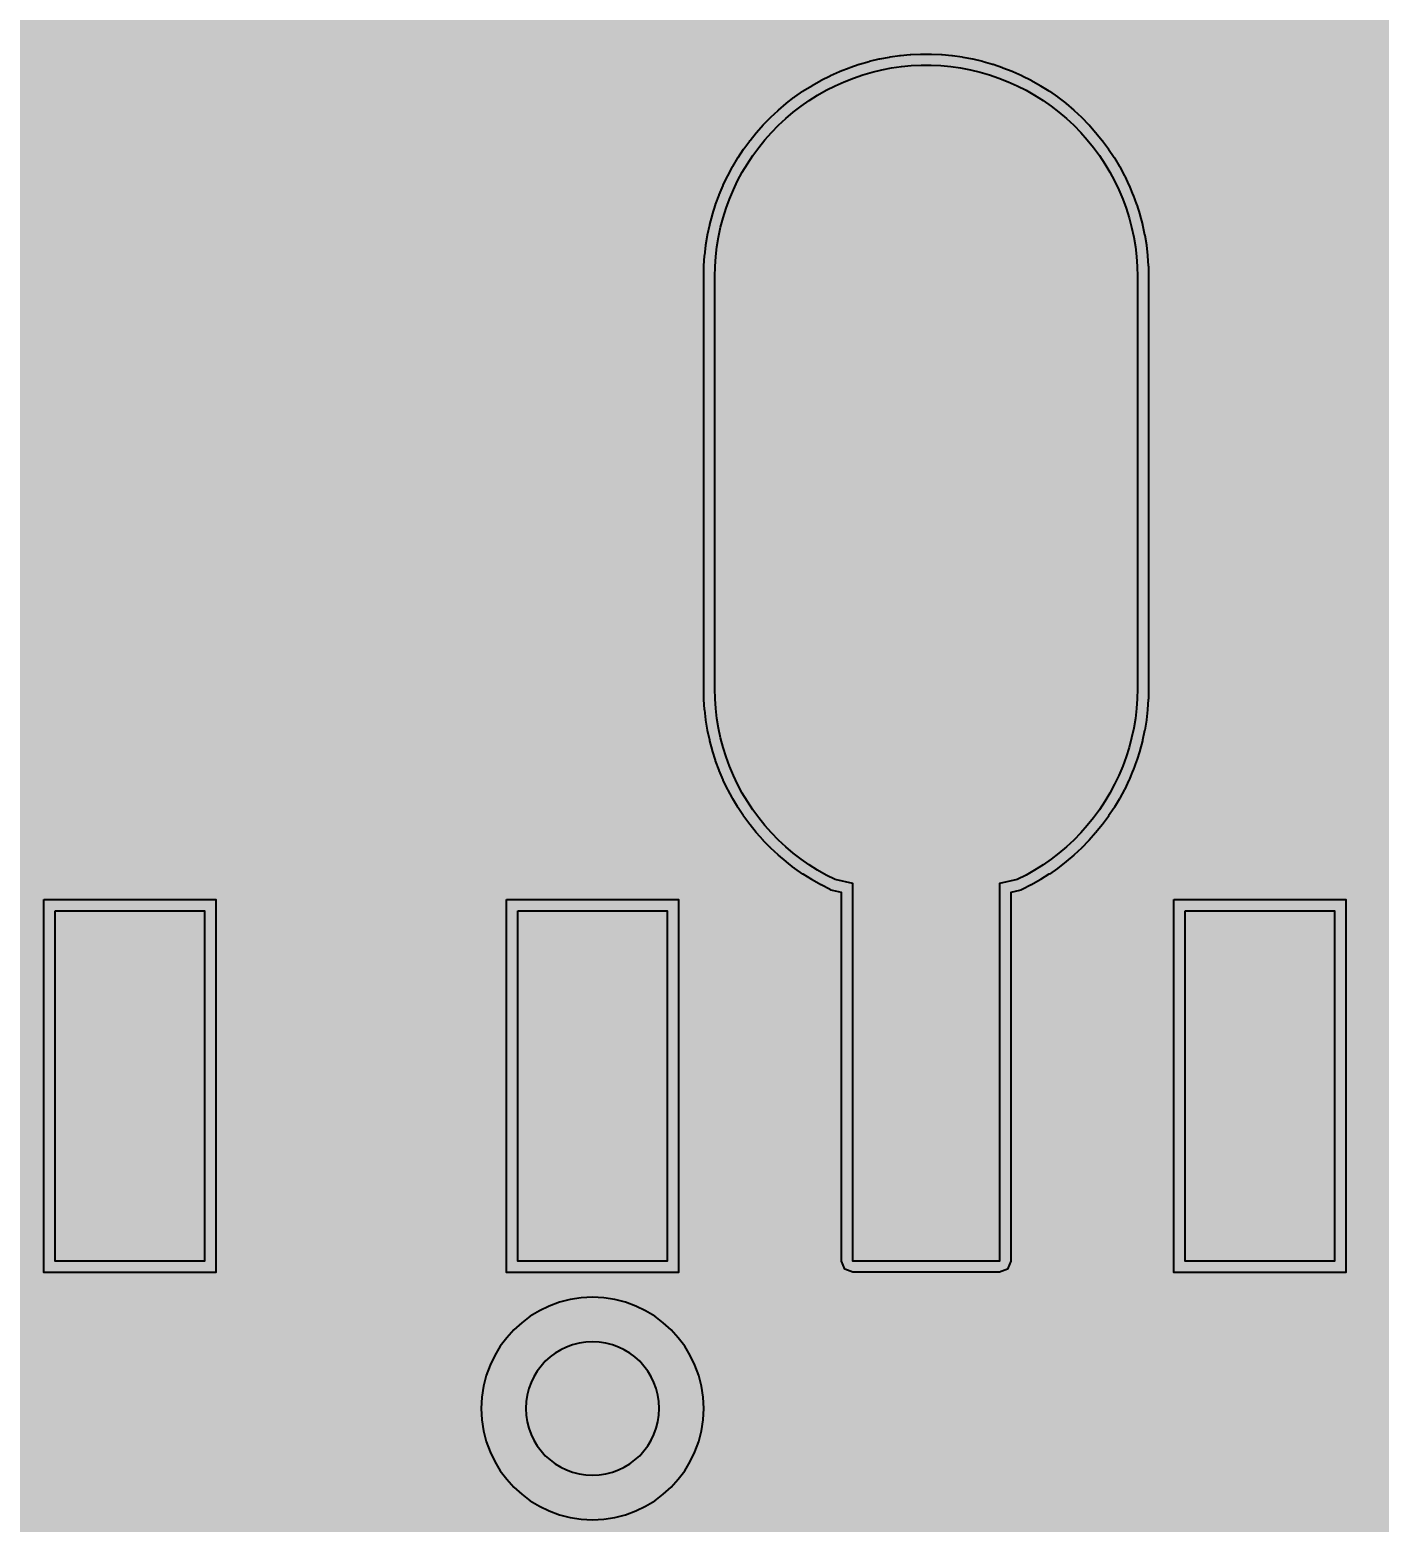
# Model space of a CAD drawing. Header units: millimetres. Extents: x -1 to 101, y -101 to 2.
# Drawn here: x 42.33 to 48.39, y -75.71 to -69 of the extents above; entities that cross this region are included whole.
import ezdxf

# ---------------------------------------------------------------- set-up
doc = ezdxf.new("R2010")
doc.units = ezdxf.units.MM
doc.header["$MEASUREMENT"] = 0
for name, color, linetype, true_color in [('Bottom-Layer', 7, 'Continuous', 0x0000ff), ('Document-Layer', 7, 'Continuous', 0xffffff), ('Hole-Layer', 7, 'Continuous', 0x222222), ('Inner2', 7, 'Continuous', 0x008000), ('Multi-Layer', 7, 'Continuous', 0xc0c0c0), ('Top-Layer', 7, 'Continuous', 0xff0000), ('Top-Paste-Mask-Layer', 7, 'Continuous', 0x808080), ('Top-Silkscreen-Layer', 7, 'Continuous', 0xffcc00), ('Top-Solder-Mask-Layer', 7, 'Continuous', 0x800080)]:
    doc.layers.add(name, color=color, linetype=linetype, true_color=true_color)

msp = doc.modelspace()

# ---------------------------------------------------------------- hatches: boundary and pattern name
at = {"layer": 'Inner2'}
msp.add_hatch(color=256, dxfattribs=at).paths.add_polyline_path([(0.3581, -96.0002), (0.3581, -63.3423), (7.5514, -63.3423), (7.2403, -63.7038), (7.1014, -64.16), (7.1581, -64.6336), (7.4008, -65.0441), (7.7883, -65.3221), (8.255, -65.4203), (8.7217, -65.3221), (9.1093, -65.0441), (9.352, -64.6336), (9.4086, -64.16), (9.2697, -63.7038), (8.9587, -63.3423), (9.2011, -63.3423), (9.2335, -63.3623), (9.271, -63.3693), (10.0574, -63.3693), (9.7743, -63.7149), (9.6431, -64.142), (9.6834, -64.587), (9.8891, -64.9837), (10.2296, -65.2729), (10.6543, -65.4117), (11.1, -65.3794), (11.5002, -65.1808), (11.7955, -64.8455), (11.9419, -64.4234), (11.9419, -64.747), (11.9803, -64.9399), (12.0895, -65.1035), (12.1127, -65.1266), (12.2762, -65.2359), (12.4691, -65.2743), (15.685, -65.2743), (15.685, -65.7861), (15.7155, -65.8598), (15.7891, -65.8903), (30.6071, -65.8903), (30.6807, -65.8598), (30.7112, -65.7861), (30.7112, -65.2743), (68.8793, -65.2743), (72.3597, -68.7546), (72.3597, -99.6421), (4, -99.6421), (3.1896, -99.5508), (2.4199, -99.2814), (1.7293, -98.8475), (1.1527, -98.2709), (0.7188, -97.5803), (0.4494, -96.8106)])
at = {"layer": 'Top-Layer'}
for points in [[(46.1974, -65.2743), (46.1974, -66.3364), (46.2454, -66.5155), (46.3765, -66.6466), (46.5556, -66.6945), (46.801, -66.6945), (46.801, -66.7715), (46.7888, -66.7715), (46.6098, -66.8195), (46.4787, -66.9506), (46.4307, -67.1296), (46.4307, -68.5066), (46.485, -68.6963), (46.6315, -68.8284), (46.6261, -68.8272), (46.6207, -68.8262), (46.5769, -68.8178), (46.5687, -68.8164), (46.5604, -68.8151), (46.5162, -68.8088), (46.5079, -68.8078), (46.4995, -68.8069), (46.4552, -68.8027), (46.4468, -68.802), (46.4384, -68.8015), (46.3939, -68.7995), (46.3856, -68.7992), (46.3772, -68.7991), (46.3326, -68.7991), (46.3243, -68.7992), (46.3159, -68.7995), (46.2714, -68.8015), (46.263, -68.802), (46.2547, -68.8027), (46.2103, -68.8069), (46.2019, -68.8078), (46.1936, -68.8088), (46.1495, -68.8151), (46.1412, -68.8164), (46.1329, -68.8178), (46.0891, -68.8262), (46.0841, -68.8272), (46.079, -68.8282), (46.2253, -68.6961), (46.2795, -68.5066), (46.2795, -67.1296), (46.2315, -66.9506), (46.1004, -66.8195), (45.9214, -66.7715), (44.7888, -66.7715), (44.6098, -66.8195), (44.4787, -66.9506), (44.4307, -67.1296), (44.4307, -68.5066), (44.4787, -68.6857), (44.6098, -68.8168), (44.7888, -68.8648), (45.9214, -68.8648), (45.9348, -68.8645), (45.9483, -68.8638), (45.9123, -68.876), (45.9043, -68.8789), (45.8963, -68.8819), (45.8549, -68.8982), (45.8472, -68.9013), (45.8396, -68.9046), (45.799, -68.9229), (45.7913, -68.9265), (45.7836, -68.9302), (45.7439, -68.9503), (45.7365, -68.9542), (45.7293, -68.9582), (45.6905, -68.9802), (45.6832, -68.9844), (45.6761, -68.9888), (45.6384, -69.0125), (45.6314, -69.0171), (45.6244, -69.0218), (45.5879, -69.0473), (45.5811, -69.0522), (45.5744, -69.0573), (45.5391, -69.0845), (45.5325, -69.0897), (45.526, -69.095), (45.492, -69.1238), (45.4857, -69.1294), (45.4795, -69.135), (45.4469, -69.1654), (45.4408, -69.1712), (45.4349, -69.1771), (45.4038, -69.2089), (45.398, -69.215), (45.3924, -69.2212), (45.3627, -69.2545), (45.3572, -69.2609), (45.3519, -69.2673), (45.3239, -69.302), (45.3186, -69.3086), (45.3136, -69.3153), (45.2872, -69.3512), (45.2824, -69.358), (45.2777, -69.3649), (45.253, -69.4021), (45.2485, -69.4091), (45.2441, -69.4162), (45.2212, -69.4544), (45.217, -69.4617), (45.2129, -69.469), (45.1919, -69.5083), (45.1879, -69.5158), (45.1842, -69.5234), (45.165, -69.5637), (45.1615, -69.5712), (45.1582, -69.5788), (45.1409, -69.6198), (45.1377, -69.6276), (45.1347, -69.6355), (45.1194, -69.6773), (45.1166, -69.6853), (45.114, -69.6933), (45.1006, -69.7358), (45.0982, -69.7438), (45.096, -69.7519), (45.0846, -69.7949), (45.0826, -69.803), (45.0807, -69.8111), (45.0714, -69.8547), (45.0697, -69.863), (45.0682, -69.8714), (45.061, -69.9153), (45.0597, -69.9236), (45.0586, -69.9319), (45.0534, -69.9761), (45.0525, -69.9845), (45.0518, -69.9929), (45.0487, -70.0373), (45.0482, -70.0456), (45.0479, -70.0538), (45.0469, -70.0984), (45.0468, -70.1026), (45.0468, -70.1069), (45.0468, -71.9611), (45.0468, -71.9654), (45.0469, -71.9697), (45.0479, -72.0142), (45.0482, -72.0225), (45.0487, -72.0308), (45.0518, -72.0752), (45.0525, -72.0836), (45.0534, -72.0919), (45.0586, -72.1362), (45.0597, -72.1445), (45.061, -72.1528), (45.0682, -72.1967), (45.0697, -72.2051), (45.0714, -72.2134), (45.0807, -72.257), (45.0826, -72.2651), (45.0846, -72.2732), (45.096, -72.3162), (45.0982, -72.3243), (45.1006, -72.3323), (45.114, -72.3748), (45.1166, -72.3828), (45.1194, -72.3908), (45.1347, -72.4326), (45.1377, -72.4405), (45.1409, -72.4483), (45.1582, -72.4893), (45.1615, -72.4969), (45.165, -72.5044), (45.1842, -72.5446), (45.1879, -72.5522), (45.1919, -72.5598), (45.2129, -72.599), (45.2136, -72.6003), (45.2143, -72.6015), (45.2027, -72.6009), (45.1911, -72.6007), (44.5191, -72.6007), (44.34, -72.6487), (44.2089, -72.7798), (44.1609, -72.9589), (44.1609, -74.5339), (44.2089, -74.713), (44.34, -74.844), (44.5191, -74.892), (45.1911, -74.892), (45.3664, -74.8462), (45.4968, -74.7204), (45.4968, -74.803), (45.5621, -75.1314), (45.7482, -75.4098), (45.7501, -75.4118), (43.3891, -75.4114), (43.2038, -75.4631), (43.072, -75.6031), (42.9879, -75.3578), (42.8343, -75.1488), (42.5776, -74.892), (43.1111, -74.892), (43.2902, -74.844), (43.4212, -74.713), (43.4692, -74.5339), (43.4692, -72.9589), (43.3997, -72.7469), (43.2182, -72.6171), (43.2182, -68.7607), (43.2182, -68.4329), (43.2135, -68.3685), (43.1995, -68.3054), (43.1995, -67.1296), (43.1515, -66.9506), (43.0204, -66.8195), (42.8414, -66.7715), (42.6072, -66.7715), (42.6072, -66.6945), (42.8526, -66.6945), (43.0317, -66.6466), (43.1627, -66.5155), (43.2107, -66.3364), (43.2107, -65.2743)], [(51.2775, -65.2743), (51.2775, -66.3364), (51.3254, -66.5155), (51.4565, -66.6466), (51.6356, -66.6945), (51.881, -66.6945), (51.881, -66.7715), (51.8688, -66.7715), (51.6898, -66.8195), (51.5587, -66.9506), (51.5107, -67.1296), (51.5107, -68.5066), (51.565, -68.6963), (51.7115, -68.8284), (51.7061, -68.8272), (51.7007, -68.8262), (51.657, -68.8178), (51.6487, -68.8164), (51.6404, -68.8151), (51.5962, -68.8088), (51.5879, -68.8078), (51.5795, -68.8069), (51.5352, -68.8027), (51.5268, -68.802), (51.5184, -68.8015), (51.474, -68.7995), (51.4656, -68.7992), (51.4572, -68.7991), (51.4126, -68.7991), (51.4043, -68.7992), (51.3959, -68.7995), (51.3514, -68.8015), (51.343, -68.802), (51.3347, -68.8027), (51.2903, -68.8069), (51.282, -68.8078), (51.2736, -68.8088), (51.2295, -68.8151), (51.2212, -68.8164), (51.2129, -68.8178), (51.1692, -68.8262), (51.1641, -68.8272), (51.159, -68.8282), (51.3053, -68.6961), (51.3595, -68.5066), (51.3595, -67.1296), (51.3115, -66.9506), (51.1804, -66.8195), (51.0014, -66.7715), (49.8688, -66.7715), (49.6898, -66.8195), (49.5587, -66.9506), (49.5107, -67.1296), (49.5107, -68.5066), (49.5587, -68.6857), (49.6898, -68.8168), (49.8688, -68.8648), (51.0014, -68.8648), (51.0148, -68.8645), (51.0283, -68.8638), (50.9923, -68.876), (50.9843, -68.8789), (50.9763, -68.8819), (50.9349, -68.8982), (50.9272, -68.9013), (50.9196, -68.9046), (50.879, -68.9229), (50.8713, -68.9265), (50.8636, -68.9302), (50.8239, -68.9503), (50.8165, -68.9542), (50.8093, -68.9582), (50.7705, -68.9802), (50.7633, -68.9844), (50.7561, -68.9888), (50.7184, -69.0125), (50.7114, -69.0171), (50.7044, -69.0218), (50.6679, -69.0473), (50.6611, -69.0522), (50.6544, -69.0573), (50.6191, -69.0845), (50.6125, -69.0897), (50.606, -69.095), (50.572, -69.1238), (50.5657, -69.1294), (50.5595, -69.135), (50.5269, -69.1654), (50.5208, -69.1712), (50.5149, -69.1771), (50.4838, -69.2089), (50.478, -69.215), (50.4724, -69.2212), (50.4428, -69.2545), (50.4372, -69.2609), (50.4319, -69.2673), (50.4039, -69.302), (50.3986, -69.3086), (50.3936, -69.3153), (50.3672, -69.3512), (50.3624, -69.358), (50.3577, -69.3649), (50.333, -69.4021), (50.3285, -69.4091), (50.3241, -69.4162), (50.3012, -69.4544), (50.297, -69.4617), (50.2929, -69.469), (50.2719, -69.5083), (50.2679, -69.5158), (50.2642, -69.5234), (50.245, -69.5637), (50.2415, -69.5712), (50.2382, -69.5788), (50.2209, -69.6198), (50.2178, -69.6276), (50.2148, -69.6355), (50.1994, -69.6773), (50.1966, -69.6853), (50.194, -69.6933), (50.1806, -69.7358), (50.1782, -69.7438), (50.176, -69.7519), (50.1646, -69.7949), (50.1626, -69.803), (50.1608, -69.8111), (50.1514, -69.8547), (50.1497, -69.863), (50.1482, -69.8714), (50.141, -69.9153), (50.1397, -69.9236), (50.1386, -69.9319), (50.1334, -69.9761), (50.1325, -69.9845), (50.1318, -69.9929), (50.1287, -70.0373), (50.1282, -70.0456), (50.1279, -70.0538), (50.1269, -70.0984), (50.1268, -70.1026), (50.1268, -70.1069), (50.1268, -71.9611), (50.1268, -71.9654), (50.1269, -71.9697), (50.1279, -72.0142), (50.1282, -72.0225), (50.1287, -72.0308), (50.1318, -72.0752), (50.1325, -72.0836), (50.1334, -72.0919), (50.1386, -72.1362), (50.1397, -72.1445), (50.141, -72.1528), (50.1482, -72.1967), (50.1497, -72.2051), (50.1514, -72.2134), (50.1608, -72.257), (50.1626, -72.2651), (50.1646, -72.2732), (50.176, -72.3162), (50.1782, -72.3243), (50.1806, -72.3323), (50.194, -72.3748), (50.1966, -72.3828), (50.1994, -72.3908), (50.2148, -72.4326), (50.2178, -72.4405), (50.2209, -72.4483), (50.2382, -72.4893), (50.2415, -72.4969), (50.245, -72.5044), (50.2642, -72.5446), (50.2679, -72.5522), (50.2719, -72.5598), (50.2929, -72.599), (50.2936, -72.6003), (50.2943, -72.6015), (50.2827, -72.6009), (50.2711, -72.6007), (49.5991, -72.6007), (49.42, -72.6487), (49.2889, -72.7798), (49.241, -72.9589), (49.241, -74.5339), (49.2889, -74.713), (49.42, -74.844), (49.5991, -74.892), (50.2711, -74.892), (50.4473, -74.8457), (50.5779, -74.7187), (50.6506, -75.024), (50.8282, -75.2828), (50.9568, -75.4114), (48.4691, -75.4114), (48.2838, -75.4631), (48.152, -75.6031), (48.0679, -75.3578), (47.9143, -75.1488), (47.6576, -74.892), (48.1911, -74.892), (48.3702, -74.844), (48.5013, -74.713), (48.5492, -74.5339), (48.5492, -72.9589), (48.4797, -72.7469), (48.2982, -72.6171), (48.2982, -68.7607), (48.2982, -68.4291), (48.2935, -68.3647), (48.2795, -68.3017), (48.2795, -67.1296), (48.2315, -66.9506), (48.1004, -66.8195), (47.9214, -66.7715), (47.6872, -66.7715), (47.6872, -66.6945), (47.9326, -66.6945), (48.1117, -66.6466), (48.2428, -66.5155), (48.2907, -66.3364), (48.2907, -65.2743)], [(47.3049, -70.1069), (47.3049, -71.9611), (47.3039, -72.0057), (47.3007, -72.0501), (47.2955, -72.0943), (47.2883, -72.1383), (47.2789, -72.1818), (47.2676, -72.2249), (47.2542, -72.2674), (47.2389, -72.3092), (47.2216, -72.3502), (47.2024, -72.3904), (47.1813, -72.4297), (47.1584, -72.4679), (47.1338, -72.505), (47.1075, -72.5409), (47.0795, -72.5756), (47.0499, -72.6089), (47.0187, -72.6407), (46.9862, -72.6711), (46.9522, -72.6999), (46.9169, -72.7271), (46.8804, -72.7526), (46.8427, -72.7763), (46.804, -72.7983), (46.7642, -72.8184), (46.6849, -72.8367), (46.6849, -74.534), (46.0249, -74.534), (46.0249, -72.8367), (45.9456, -72.8184), (45.9059, -72.7983), (45.8671, -72.7763), (45.8294, -72.7526), (45.7929, -72.7271), (45.7576, -72.6999), (45.7237, -72.6711), (45.6911, -72.6407), (45.66, -72.6089), (45.6304, -72.5756), (45.6024, -72.5409), (45.576, -72.505), (45.5514, -72.4679), (45.5285, -72.4297), (45.5074, -72.3904), (45.4883, -72.3502), (45.471, -72.3092), (45.4556, -72.2674), (45.4423, -72.2249), (45.4309, -72.1818), (45.4216, -72.1383), (45.4143, -72.0943), (45.4091, -72.0501), (45.406, -72.0057), (45.4049, -71.9611), (45.4049, -70.1069), (45.406, -70.0624), (45.4091, -70.018), (45.4143, -69.9737), (45.4216, -69.9298), (45.4309, -69.8862), (45.4423, -69.8432), (45.4556, -69.8007), (45.471, -69.7589), (45.4883, -69.7178), (45.5074, -69.6776), (45.5285, -69.6384), (45.5514, -69.6002), (45.576, -69.563), (45.6024, -69.5271), (45.6304, -69.4925), (45.66, -69.4592), (45.6911, -69.4274), (45.7237, -69.397), (45.7576, -69.3682), (45.7929, -69.341), (45.8294, -69.3155), (45.8671, -69.2917), (45.9059, -69.2698), (45.9456, -69.2496), (45.9862, -69.2314), (46.0277, -69.2151), (46.0698, -69.2007), (46.1126, -69.1883), (46.156, -69.178), (46.1997, -69.1697), (46.2438, -69.1634), (46.2882, -69.1593), (46.3326, -69.1572), (46.3772, -69.1572), (46.4217, -69.1593), (46.466, -69.1634), (46.5101, -69.1697), (46.5539, -69.178), (46.5972, -69.1883), (46.64, -69.2007), (46.6822, -69.2151), (46.7236, -69.2314), (46.7642, -69.2496), (46.804, -69.2698), (46.8427, -69.2917), (46.8804, -69.3155), (46.9169, -69.341), (46.9522, -69.3682), (46.9862, -69.397), (47.0187, -69.4274), (47.0499, -69.4592), (47.0795, -69.4925), (47.1075, -69.5271), (47.1338, -69.563), (47.1584, -69.6002), (47.1813, -69.6384), (47.2024, -69.6776), (47.2216, -69.7178), (47.2389, -69.7589), (47.2542, -69.8007), (47.2676, -69.8432), (47.2789, -69.8862), (47.2883, -69.9298), (47.2955, -69.9737), (47.3007, -70.018), (47.3039, -70.0624)], [(42.4391, -72.9589), (43.1111, -72.9589), (43.1111, -74.5339), (42.4391, -74.5339)], [(44.5191, -72.9589), (45.1911, -72.9589), (45.1911, -74.5339), (44.5191, -74.5339)], [(47.5191, -72.9589), (48.1911, -72.9589), (48.1911, -74.5339), (47.5191, -74.5339)]]:
    msp.add_hatch(color=256, dxfattribs=at).paths.add_polyline_path(points)
at = {"layer": 'Top-Paste-Mask-Layer'}
for points in [[(47.3049, -70.1069), (47.3049, -71.9611), (47.3039, -72.0057), (47.3007, -72.0501), (47.2955, -72.0943), (47.2883, -72.1383), (47.2789, -72.1818), (47.2676, -72.2249), (47.2542, -72.2674), (47.2389, -72.3092), (47.2216, -72.3502), (47.2024, -72.3904), (47.1813, -72.4297), (47.1584, -72.4679), (47.1338, -72.505), (47.1075, -72.5409), (47.0795, -72.5756), (47.0499, -72.6089), (47.0187, -72.6407), (46.9862, -72.6711), (46.9522, -72.6999), (46.9169, -72.7271), (46.8804, -72.7526), (46.8427, -72.7763), (46.804, -72.7983), (46.7642, -72.8184), (46.6849, -72.8367), (46.6849, -74.534), (46.0249, -74.534), (46.0249, -72.8367), (45.9456, -72.8184), (45.9059, -72.7983), (45.8671, -72.7763), (45.8294, -72.7526), (45.7929, -72.7271), (45.7576, -72.6999), (45.7237, -72.6711), (45.6911, -72.6407), (45.66, -72.6089), (45.6304, -72.5756), (45.6024, -72.5409), (45.576, -72.505), (45.5514, -72.4679), (45.5285, -72.4297), (45.5074, -72.3904), (45.4883, -72.3502), (45.471, -72.3092), (45.4556, -72.2674), (45.4423, -72.2249), (45.4309, -72.1818), (45.4216, -72.1383), (45.4143, -72.0943), (45.4091, -72.0501), (45.406, -72.0057), (45.4049, -71.9611), (45.4049, -70.1069), (45.406, -70.0624), (45.4091, -70.018), (45.4143, -69.9737), (45.4216, -69.9298), (45.4309, -69.8862), (45.4423, -69.8432), (45.4556, -69.8007), (45.471, -69.7589), (45.4883, -69.7178), (45.5074, -69.6776), (45.5285, -69.6384), (45.5514, -69.6002), (45.576, -69.563), (45.6024, -69.5271), (45.6304, -69.4925), (45.66, -69.4592), (45.6911, -69.4274), (45.7237, -69.397), (45.7576, -69.3682), (45.7929, -69.341), (45.8294, -69.3155), (45.8671, -69.2917), (45.9059, -69.2698), (45.9456, -69.2496), (45.9862, -69.2314), (46.0277, -69.2151), (46.0698, -69.2007), (46.1126, -69.1883), (46.156, -69.178), (46.1997, -69.1697), (46.2438, -69.1634), (46.2882, -69.1593), (46.3326, -69.1572), (46.3772, -69.1572), (46.4217, -69.1593), (46.466, -69.1634), (46.5101, -69.1697), (46.5539, -69.178), (46.5972, -69.1883), (46.64, -69.2007), (46.6822, -69.2151), (46.7236, -69.2314), (46.7642, -69.2496), (46.804, -69.2698), (46.8427, -69.2917), (46.8804, -69.3155), (46.9169, -69.341), (46.9522, -69.3682), (46.9862, -69.397), (47.0187, -69.4274), (47.0499, -69.4592), (47.0795, -69.4925), (47.1075, -69.5271), (47.1338, -69.563), (47.1584, -69.6002), (47.1813, -69.6384), (47.2024, -69.6776), (47.2216, -69.7178), (47.2389, -69.7589), (47.2542, -69.8007), (47.2676, -69.8432), (47.2789, -69.8862), (47.2883, -69.9298), (47.2955, -69.9737), (47.3007, -70.018), (47.3039, -70.0624)], [(42.4391, -72.9589), (43.1111, -72.9589), (43.1111, -74.5339), (42.4391, -74.5339)], [(44.5191, -72.9589), (45.1911, -72.9589), (45.1911, -74.5339), (44.5191, -74.5339)], [(47.5191, -72.9589), (48.1911, -72.9589), (48.1911, -74.5339), (47.5191, -74.5339)]]:
    msp.add_hatch(color=256, dxfattribs=at).paths.add_polyline_path(points)
at = {"layer": 'Top-Solder-Mask-Layer'}
for points in [[(47.3539, -70.0612), (47.3549, -70.1057), (47.3549, -70.1063), (47.3549, -70.1069), (47.3549, -71.9611), (47.3549, -71.9617), (47.3549, -71.9623), (47.3539, -72.0069), (47.3538, -72.008), (47.3538, -72.0092), (47.3506, -72.0536), (47.3505, -72.0548), (47.3504, -72.0559), (47.3452, -72.1002), (47.345, -72.1013), (47.3449, -72.1025), (47.3376, -72.1464), (47.3374, -72.1476), (47.3372, -72.1488), (47.3278, -72.1923), (47.3276, -72.1935), (47.3273, -72.1946), (47.3159, -72.2376), (47.3156, -72.2388), (47.3153, -72.2399), (47.3019, -72.2824), (47.3015, -72.2835), (47.3012, -72.2846), (47.2858, -72.3264), (47.2854, -72.3275), (47.2849, -72.3286), (47.2677, -72.3697), (47.2672, -72.3707), (47.2667, -72.3718), (47.2475, -72.412), (47.247, -72.413), (47.2465, -72.4141), (47.2254, -72.4533), (47.2248, -72.4544), (47.2242, -72.4554), (47.2014, -72.4936), (47.2007, -72.4946), (47.2001, -72.4956), (47.1755, -72.5327), (47.1748, -72.5337), (47.1741, -72.5346), (47.1478, -72.5705), (47.1471, -72.5715), (47.1464, -72.5724), (47.1184, -72.607), (47.1176, -72.6079), (47.1168, -72.6088), (47.0872, -72.6421), (47.0864, -72.643), (47.0856, -72.6438), (47.0545, -72.6757), (47.0537, -72.6765), (47.0528, -72.6773), (47.0203, -72.7077), (47.0194, -72.7085), (47.0185, -72.7092), (46.9845, -72.738), (46.9836, -72.7388), (46.9827, -72.7395), (46.9474, -72.7667), (46.9465, -72.7674), (46.9455, -72.7681), (46.909, -72.7936), (46.9081, -72.7942), (46.9071, -72.7949), (46.8694, -72.8186), (46.8684, -72.8192), (46.8674, -72.8198), (46.8286, -72.8418), (46.8276, -72.8424), (46.8266, -72.8429), (46.7869, -72.863), (46.7813, -72.8655), (46.7754, -72.8672), (46.735, -72.8765), (46.735, -74.534), (46.7203, -74.5694), (46.6849, -74.584), (46.0249, -74.584), (45.9896, -74.5694), (45.9749, -74.534), (45.9749, -72.8765), (45.9344, -72.8672), (45.9286, -72.8655), (45.923, -72.863), (45.8833, -72.8429), (45.8822, -72.8424), (45.8812, -72.8418), (45.8424, -72.8198), (45.8414, -72.8192), (45.8404, -72.8186), (45.8028, -72.7949), (45.8018, -72.7942), (45.8008, -72.7936), (45.7643, -72.7681), (45.7633, -72.7674), (45.7624, -72.7667), (45.7271, -72.7395), (45.7262, -72.7388), (45.7253, -72.738), (45.6913, -72.7092), (45.6904, -72.7085), (45.6896, -72.7077), (45.657, -72.6773), (45.6561, -72.6765), (45.6553, -72.6757), (45.6242, -72.6438), (45.6234, -72.643), (45.6226, -72.6421), (45.593, -72.6088), (45.5922, -72.6079), (45.5915, -72.607), (45.5635, -72.5724), (45.5627, -72.5715), (45.562, -72.5705), (45.5357, -72.5346), (45.535, -72.5337), (45.5344, -72.5327), (45.5097, -72.4956), (45.5091, -72.4946), (45.5085, -72.4936), (45.4856, -72.4554), (45.485, -72.4544), (45.4844, -72.4533), (45.4634, -72.4141), (45.4628, -72.413), (45.4623, -72.412), (45.4431, -72.3718), (45.4426, -72.3707), (45.4422, -72.3697), (45.4249, -72.3286), (45.4244, -72.3275), (45.424, -72.3264), (45.4087, -72.2846), (45.4083, -72.2835), (45.4079, -72.2824), (45.3946, -72.2399), (45.3942, -72.2388), (45.3939, -72.2376), (45.3826, -72.1946), (45.3823, -72.1935), (45.382, -72.1923), (45.3727, -72.1488), (45.3724, -72.1476), (45.3722, -72.1464), (45.365, -72.1025), (45.3648, -72.1013), (45.3646, -72.1002), (45.3594, -72.0559), (45.3593, -72.0548), (45.3592, -72.0536), (45.3561, -72.0092), (45.356, -72.008), (45.356, -72.0069), (45.3549, -71.9623), (45.3549, -71.9617), (45.3549, -71.9611), (45.3549, -70.1069), (45.3549, -70.1063), (45.3549, -70.1057), (45.356, -70.0612), (45.356, -70.0601), (45.3561, -70.0589), (45.3592, -70.0145), (45.3593, -70.0133), (45.3594, -70.0121), (45.3646, -69.9679), (45.3648, -69.9667), (45.365, -69.9656), (45.3722, -69.9216), (45.3724, -69.9205), (45.3727, -69.9193), (45.382, -69.8757), (45.3823, -69.8746), (45.3826, -69.8735), (45.3939, -69.8304), (45.3942, -69.8293), (45.3946, -69.8282), (45.4079, -69.7857), (45.4083, -69.7846), (45.4087, -69.7835), (45.424, -69.7416), (45.4244, -69.7405), (45.4249, -69.7395), (45.4422, -69.6984), (45.4426, -69.6973), (45.4431, -69.6963), (45.4623, -69.6561), (45.4628, -69.655), (45.4634, -69.654), (45.4844, -69.6147), (45.485, -69.6137), (45.4856, -69.6127), (45.5085, -69.5745), (45.5091, -69.5735), (45.5097, -69.5725), (45.5344, -69.5354), (45.535, -69.5344), (45.5357, -69.5335), (45.562, -69.4976), (45.5627, -69.4966), (45.5635, -69.4957), (45.5915, -69.4611), (45.5922, -69.4602), (45.593, -69.4593), (45.6226, -69.426), (45.6234, -69.4251), (45.6242, -69.4243), (45.6553, -69.3924), (45.6561, -69.3916), (45.657, -69.3908), (45.6896, -69.3604), (45.6904, -69.3596), (45.6913, -69.3588), (45.7253, -69.33), (45.7262, -69.3293), (45.7271, -69.3286), (45.7624, -69.3014), (45.7633, -69.3007), (45.7643, -69.3), (45.8008, -69.2745), (45.8018, -69.2738), (45.8028, -69.2732), (45.8404, -69.2494), (45.8414, -69.2488), (45.8424, -69.2482), (45.8812, -69.2263), (45.8822, -69.2257), (45.8833, -69.2252), (45.923, -69.205), (45.924, -69.2045), (45.9251, -69.204), (45.9658, -69.1858), (45.9668, -69.1853), (45.9679, -69.1849), (46.0093, -69.1685), (46.0104, -69.1681), (46.0115, -69.1677), (46.0537, -69.1534), (46.0548, -69.153), (46.0559, -69.1527), (46.0987, -69.1403), (46.0999, -69.14), (46.101, -69.1397), (46.1444, -69.1294), (46.1455, -69.1291), (46.1466, -69.1289), (46.1904, -69.1206), (46.1915, -69.1204), (46.1927, -69.1202), (46.2368, -69.1139), (46.238, -69.1138), (46.2391, -69.1137), (46.2835, -69.1095), (46.2847, -69.1094), (46.2858, -69.1093), (46.3303, -69.1072), (46.3315, -69.1072), (46.3326, -69.1072), (46.3772, -69.1072), (46.3784, -69.1072), (46.3795, -69.1072), (46.424, -69.1093), (46.4252, -69.1094), (46.4263, -69.1095), (46.4707, -69.1137), (46.4719, -69.1138), (46.473, -69.1139), (46.5171, -69.1202), (46.5183, -69.1204), (46.5195, -69.1206), (46.5632, -69.1289), (46.5643, -69.1291), (46.5655, -69.1294), (46.6088, -69.1397), (46.61, -69.14), (46.6111, -69.1403), (46.6539, -69.1527), (46.655, -69.153), (46.6561, -69.1534), (46.6983, -69.1677), (46.6994, -69.1681), (46.7005, -69.1685), (46.7419, -69.1849), (46.743, -69.1853), (46.7441, -69.1858), (46.7847, -69.204), (46.7858, -69.2045), (46.7869, -69.205), (46.8266, -69.2252), (46.8276, -69.2257), (46.8286, -69.2263), (46.8674, -69.2482), (46.8684, -69.2488), (46.8694, -69.2494), (46.9071, -69.2732), (46.9081, -69.2738), (46.909, -69.2745), (46.9455, -69.3), (46.9465, -69.3007), (46.9474, -69.3014), (46.9827, -69.3286), (46.9836, -69.3293), (46.9845, -69.33), (47.0185, -69.3588), (47.0194, -69.3596), (47.0203, -69.3604), (47.0528, -69.3908), (47.0537, -69.3916), (47.0545, -69.3924), (47.0856, -69.4243), (47.0864, -69.4251), (47.0872, -69.426), (47.1168, -69.4593), (47.1176, -69.4602), (47.1184, -69.4611), (47.1464, -69.4957), (47.1471, -69.4966), (47.1478, -69.4976), (47.1741, -69.5335), (47.1748, -69.5344), (47.1755, -69.5354), (47.2001, -69.5725), (47.2007, -69.5735), (47.2014, -69.5745), (47.2242, -69.6127), (47.2248, -69.6137), (47.2254, -69.6147), (47.2465, -69.654), (47.247, -69.655), (47.2475, -69.6561), (47.2667, -69.6963), (47.2672, -69.6973), (47.2677, -69.6984), (47.2849, -69.7395), (47.2854, -69.7405), (47.2858, -69.7416), (47.3012, -69.7835), (47.3015, -69.7846), (47.3019, -69.7857), (47.3153, -69.8282), (47.3156, -69.8293), (47.3159, -69.8304), (47.3273, -69.8735), (47.3276, -69.8746), (47.3278, -69.8757), (47.3372, -69.9193), (47.3374, -69.9205), (47.3376, -69.9216), (47.3449, -69.9656), (47.345, -69.9667), (47.3452, -69.9679), (47.3504, -70.0121), (47.3505, -70.0133), (47.3506, -70.0145), (47.3538, -70.0589), (47.3538, -70.0601)], [(42.3883, -72.9081), (43.1619, -72.9081), (43.1619, -74.5847), (42.3883, -74.5847)], [(44.4683, -72.9081), (45.2419, -72.9081), (45.2419, -74.5847), (44.4683, -74.5847)], [(47.4683, -72.9081), (48.2419, -72.9081), (48.2419, -74.5847), (47.4683, -74.5847)]]:
    msp.add_hatch(color=256, dxfattribs=at).paths.add_polyline_path(points)

# ---------------------------------------------------------------- linework, layer by layer
at = {"layer": 'Bottom-Layer', "const_width": 0.8}
for points in [[(44.8311, -75.2205), (44.8551, -75.1965)], [(44.8311, -78.2322), (44.8311, -75.2205)]]:
    msp.add_lwpolyline(points, dxfattribs=at)
at = {"layer": 'Document-Layer', "const_width": 0.3}
msp.add_lwpolyline([(44.705, -74.1053, 1), (45.0052, -74.1053, 1)], format="xyb", close=True, dxfattribs=at)
msp.add_lwpolyline([(44.705, -74.1053, 1), (45.0052, -74.1053, 1)], format="xyb", close=True, dxfattribs=at)
at = {"layer": 'Hole-Layer'}
msp.add_lwpolyline([(44.5551, -75.1965, 1), (45.1551, -75.1965), (45.1551, -75.1965, 1), (44.5551, -75.1965)], format="xyb", dxfattribs=at)
at = {"layer": 'Multi-Layer'}
msp.add_lwpolyline([(44.3551, -75.1965, 1), (45.3551, -75.1965, 1)], format="xyb", close=True, dxfattribs=at)
at = {"layer": 'Top-Layer'}
for points, const_width in [([(48.4797, -72.7469), (48.2982, -72.6171), (48.2982, -68.7607), (48.2982, -68.4291), (48.2935, -68.3647), (48.2795, -68.3017), (48.2795, -67.1296), (48.2315, -66.9506), (48.1004, -66.8195), (47.9214, -66.7715), (47.6872, -66.7715), (47.6872, -66.6945), (47.9326, -66.6945), (48.1117, -66.6466), (48.2428, -66.5155), (48.2907, -66.3364), (48.2907, -65.2743), (51.2775, -65.2743)], 0.0508), ([(42.7751, -73.7464), (42.7751, -68.4329)], 0.17), ([(47.8551, -73.7464), (47.8551, -68.4291)], 0.17), ([(45.7293, -68.9582), (45.6905, -68.9802), (45.6832, -68.9844), (45.6761, -68.9888), (45.6384, -69.0125), (45.6314, -69.0171), (45.6244, -69.0218), (45.5879, -69.0473), (45.5811, -69.0522), (45.5744, -69.0573), (45.5391, -69.0845), (45.5325, -69.0897), (45.526, -69.095), (45.492, -69.1238), (45.4857, -69.1294), (45.4795, -69.135), (45.4469, -69.1654), (45.4408, -69.1712), (45.4349, -69.1771), (45.4038, -69.2089), (45.398, -69.215), (45.3924, -69.2212), (45.3627, -69.2545), (45.3572, -69.2609), (45.3519, -69.2673), (45.3239, -69.302), (45.3186, -69.3086), (45.3136, -69.3153), (45.2872, -69.3512), (45.2824, -69.358), (45.2777, -69.3649), (45.253, -69.4021), (45.2485, -69.4091), (45.2441, -69.4162), (45.2212, -69.4544), (45.217, -69.4617), (45.2129, -69.469), (45.1919, -69.5083), (45.1879, -69.5158), (45.1842, -69.5234), (45.165, -69.5637), (45.1615, -69.5712), (45.1582, -69.5788), (45.1409, -69.6198), (45.1377, -69.6276), (45.1347, -69.6355), (45.1194, -69.6773), (45.1166, -69.6853), (45.114, -69.6933), (45.1006, -69.7358), (45.0982, -69.7438), (45.096, -69.7519), (45.0846, -69.7949), (45.0826, -69.803), (45.0807, -69.8111), (45.0714, -69.8547), (45.0697, -69.863), (45.0682, -69.8714), (45.061, -69.9153), (45.0597, -69.9236), (45.0586, -69.9319), (45.0534, -69.9761), (45.0525, -69.9845), (45.0518, -69.9929), (45.0487, -70.0373), (45.0482, -70.0456), (45.0479, -70.0538), (45.0469, -70.0984), (45.0468, -70.1026), (45.0468, -70.1069), (45.0468, -71.9611), (45.0468, -71.9654), (45.0469, -71.9697), (45.0479, -72.0142), (45.0482, -72.0225), (45.0487, -72.0308), (45.0518, -72.0752), (45.0525, -72.0836), (45.0534, -72.0919), (45.0586, -72.1362), (45.0597, -72.1445), (45.061, -72.1528), (45.0682, -72.1967), (45.0697, -72.2051), (45.0714, -72.2134), (45.0807, -72.257), (45.0826, -72.2651), (45.0846, -72.2732), (45.096, -72.3162), (45.0982, -72.3243), (45.1006, -72.3323), (45.114, -72.3748), (45.1166, -72.3828), (45.1194, -72.3908), (45.1347, -72.4326), (45.1377, -72.4405), (45.1409, -72.4483), (45.1582, -72.4893), (45.1615, -72.4969), (45.165, -72.5044), (45.1842, -72.5446), (45.1879, -72.5522), (45.1919, -72.5598), (45.2129, -72.599), (45.2136, -72.6003), (45.2143, -72.6015), (45.2027, -72.6009), (45.1911, -72.6007), (44.5191, -72.6007), (44.34, -72.6487), (44.2089, -72.7798), (44.1609, -72.9589), (44.1609, -74.5339), (44.2089, -74.713), (44.34, -74.844), (44.5191, -74.892), (45.1911, -74.892), (45.3664, -74.8462), (45.4968, -74.7204), (45.4968, -74.803), (45.5621, -75.1314), (45.7482, -75.4098), (45.7501, -75.4118), (43.3891, -75.4114), (43.2038, -75.4631), (43.072, -75.6031), (42.9879, -75.3578), (42.8343, -75.1488), (42.5776, -74.892), (43.1111, -74.892), (43.2902, -74.844), (43.4212, -74.713), (43.4692, -74.5339), (43.4692, -72.9589), (43.3997, -72.7469), (43.2182, -72.6171), (43.2182, -68.7607)], 0.0508), ([(46.355, -71.0339), (46.355, -74.803)], 1), ([(44.8551, -72.9614), (44.8551, -72.7023)], 0.0508), ([(44.8551, -73.7464), (44.8551, -75.1965)], 0.7), ([(44.5216, -73.7464), (44.2625, -73.7464)], 0.0508), ([(41.275, -74.803), (42.2275, -75.7556)], 1), ([(46.355, -74.803), (47.3075, -75.7556)], 1), ([(44.8551, -74.5313), (44.8551, -74.7904)], 0.0508), ([(48.4691, -75.4114), (48.2838, -75.4631), (48.152, -75.6031), (48.0679, -75.3578), (47.9143, -75.1488), (47.6576, -74.892), (48.1911, -74.892), (48.3702, -74.844), (48.5013, -74.713)], 0.0508), ([(44.8551, -75.1965), (44.8551, -76.7576)], 0.7), ([(42.2275, -75.7556), (42.2275, -80.0737)], 1), ([(47.3075, -75.7556), (47.3075, -80.0737)], 1), ([(44.8311, -75.7721), (44.8311, -75.513)], 0.0508)]:
    msp.add_lwpolyline(points, dxfattribs=dict(at, const_width=const_width))
for points in [[(47.3049, -70.1069), (47.3049, -71.9611), (47.3039, -72.0057), (47.3007, -72.0501), (47.2955, -72.0943), (47.2883, -72.1383), (47.2789, -72.1818), (47.2676, -72.2249), (47.2542, -72.2674), (47.2389, -72.3092), (47.2216, -72.3502), (47.2024, -72.3904), (47.1813, -72.4297), (47.1584, -72.4679), (47.1338, -72.505), (47.1075, -72.5409), (47.0795, -72.5756), (47.0499, -72.6089), (47.0187, -72.6407), (46.9862, -72.6711), (46.9522, -72.6999), (46.9169, -72.7271), (46.8804, -72.7526), (46.8427, -72.7763), (46.804, -72.7983), (46.7642, -72.8184), (46.6849, -72.8367), (46.6849, -74.534), (46.0249, -74.534), (46.0249, -72.8367), (45.9456, -72.8184), (45.9059, -72.7983), (45.8671, -72.7763), (45.8294, -72.7526), (45.7929, -72.7271), (45.7576, -72.6999), (45.7237, -72.6711), (45.6911, -72.6407), (45.66, -72.6089), (45.6304, -72.5756), (45.6024, -72.5409), (45.576, -72.505), (45.5514, -72.4679), (45.5285, -72.4297), (45.5074, -72.3904), (45.4883, -72.3502), (45.471, -72.3092), (45.4556, -72.2674), (45.4423, -72.2249), (45.4309, -72.1818), (45.4216, -72.1383), (45.4143, -72.0943), (45.4091, -72.0501), (45.406, -72.0057), (45.4049, -71.9611), (45.4049, -70.1069), (45.406, -70.0624), (45.4091, -70.018), (45.4143, -69.9737), (45.4216, -69.9298), (45.4309, -69.8862), (45.4423, -69.8432), (45.4556, -69.8007), (45.471, -69.7589), (45.4883, -69.7178), (45.5074, -69.6776), (45.5285, -69.6384), (45.5514, -69.6002), (45.576, -69.563), (45.6024, -69.5271), (45.6304, -69.4925), (45.66, -69.4592), (45.6911, -69.4274), (45.7237, -69.397), (45.7576, -69.3682), (45.7929, -69.341), (45.8294, -69.3155), (45.8671, -69.2917), (45.9059, -69.2698), (45.9456, -69.2496), (45.9862, -69.2314), (46.0277, -69.2151), (46.0698, -69.2007), (46.1126, -69.1883), (46.156, -69.178), (46.1997, -69.1697), (46.2438, -69.1634), (46.2882, -69.1593), (46.3326, -69.1572), (46.3772, -69.1572), (46.4217, -69.1593), (46.466, -69.1634), (46.5101, -69.1697), (46.5539, -69.178), (46.5972, -69.1883), (46.64, -69.2007), (46.6822, -69.2151), (46.7236, -69.2314), (46.7642, -69.2496), (46.804, -69.2698), (46.8427, -69.2917), (46.8804, -69.3155), (46.9169, -69.341), (46.9522, -69.3682), (46.9862, -69.397), (47.0187, -69.4274), (47.0499, -69.4592), (47.0795, -69.4925), (47.1075, -69.5271), (47.1338, -69.563), (47.1584, -69.6002), (47.1813, -69.6384), (47.2024, -69.6776), (47.2216, -69.7178), (47.2389, -69.7589), (47.2542, -69.8007), (47.2676, -69.8432), (47.2789, -69.8862), (47.2883, -69.9298), (47.2955, -69.9737), (47.3007, -70.018), (47.3039, -70.0624)], [(42.4391, -72.9589), (43.1111, -72.9589), (43.1111, -74.5339), (42.4391, -74.5339)], [(44.5191, -72.9589), (45.1911, -72.9589), (45.1911, -74.5339), (44.5191, -74.5339)], [(47.5191, -72.9589), (48.1911, -72.9589), (48.1911, -74.5339), (47.5191, -74.5339)]]:
    msp.add_lwpolyline(points, close=True, dxfattribs=at)
at = {"layer": 'Top-Paste-Mask-Layer'}
for points in [[(47.3049, -70.1069), (47.3049, -71.9611), (47.3039, -72.0057), (47.3007, -72.0501), (47.2955, -72.0943), (47.2883, -72.1383), (47.2789, -72.1818), (47.2676, -72.2249), (47.2542, -72.2674), (47.2389, -72.3092), (47.2216, -72.3502), (47.2024, -72.3904), (47.1813, -72.4297), (47.1584, -72.4679), (47.1338, -72.505), (47.1075, -72.5409), (47.0795, -72.5756), (47.0499, -72.6089), (47.0187, -72.6407), (46.9862, -72.6711), (46.9522, -72.6999), (46.9169, -72.7271), (46.8804, -72.7526), (46.8427, -72.7763), (46.804, -72.7983), (46.7642, -72.8184), (46.6849, -72.8367), (46.6849, -74.534), (46.0249, -74.534), (46.0249, -72.8367), (45.9456, -72.8184), (45.9059, -72.7983), (45.8671, -72.7763), (45.8294, -72.7526), (45.7929, -72.7271), (45.7576, -72.6999), (45.7237, -72.6711), (45.6911, -72.6407), (45.66, -72.6089), (45.6304, -72.5756), (45.6024, -72.5409), (45.576, -72.505), (45.5514, -72.4679), (45.5285, -72.4297), (45.5074, -72.3904), (45.4883, -72.3502), (45.471, -72.3092), (45.4556, -72.2674), (45.4423, -72.2249), (45.4309, -72.1818), (45.4216, -72.1383), (45.4143, -72.0943), (45.4091, -72.0501), (45.406, -72.0057), (45.4049, -71.9611), (45.4049, -70.1069), (45.406, -70.0624), (45.4091, -70.018), (45.4143, -69.9737), (45.4216, -69.9298), (45.4309, -69.8862), (45.4423, -69.8432), (45.4556, -69.8007), (45.471, -69.7589), (45.4883, -69.7178), (45.5074, -69.6776), (45.5285, -69.6384), (45.5514, -69.6002), (45.576, -69.563), (45.6024, -69.5271), (45.6304, -69.4925), (45.66, -69.4592), (45.6911, -69.4274), (45.7237, -69.397), (45.7576, -69.3682), (45.7929, -69.341), (45.8294, -69.3155), (45.8671, -69.2917), (45.9059, -69.2698), (45.9456, -69.2496), (45.9862, -69.2314), (46.0277, -69.2151), (46.0698, -69.2007), (46.1126, -69.1883), (46.156, -69.178), (46.1997, -69.1697), (46.2438, -69.1634), (46.2882, -69.1593), (46.3326, -69.1572), (46.3772, -69.1572), (46.4217, -69.1593), (46.466, -69.1634), (46.5101, -69.1697), (46.5539, -69.178), (46.5972, -69.1883), (46.64, -69.2007), (46.6822, -69.2151), (46.7236, -69.2314), (46.7642, -69.2496), (46.804, -69.2698), (46.8427, -69.2917), (46.8804, -69.3155), (46.9169, -69.341), (46.9522, -69.3682), (46.9862, -69.397), (47.0187, -69.4274), (47.0499, -69.4592), (47.0795, -69.4925), (47.1075, -69.5271), (47.1338, -69.563), (47.1584, -69.6002), (47.1813, -69.6384), (47.2024, -69.6776), (47.2216, -69.7178), (47.2389, -69.7589), (47.2542, -69.8007), (47.2676, -69.8432), (47.2789, -69.8862), (47.2883, -69.9298), (47.2955, -69.9737), (47.3007, -70.018), (47.3039, -70.0624)], [(42.4391, -72.9589), (43.1111, -72.9589), (43.1111, -74.5339), (42.4391, -74.5339)], [(44.5191, -72.9589), (45.1911, -72.9589), (45.1911, -74.5339), (44.5191, -74.5339)], [(47.5191, -72.9589), (48.1911, -72.9589), (48.1911, -74.5339), (47.5191, -74.5339)]]:
    msp.add_lwpolyline(points, close=True, dxfattribs=at)
at = {"layer": 'Top-Silkscreen-Layer', "const_width": 0.1524}
for points in [[(43.6014, -70.4403), (42.4526, -70.4403)], [(43.6014, -70.4403), (42.4526, -70.4403)], [(43.6014, -73.0926), (43.6014, -70.4403)], [(43.6014, -73.0926), (43.6014, -70.4403)], [(44.029, -73.0926), (44.029, -70.4403)], [(44.029, -70.4403), (45.1779, -70.4403)], [(44.029, -73.0926), (44.029, -70.4403)], [(44.029, -70.4403), (45.1779, -70.4403)], [(48.6814, -70.4403), (47.5326, -70.4403)], [(48.6814, -70.4403), (47.5326, -70.4403)]]:
    msp.add_lwpolyline(points, dxfattribs=at)
at = {"layer": 'Top-Solder-Mask-Layer'}
for points in [[(47.3539, -70.0612), (47.3549, -70.1057), (47.3549, -70.1063), (47.3549, -70.1069), (47.3549, -71.9611), (47.3549, -71.9617), (47.3549, -71.9623), (47.3539, -72.0069), (47.3538, -72.008), (47.3538, -72.0092), (47.3506, -72.0536), (47.3505, -72.0548), (47.3504, -72.0559), (47.3452, -72.1002), (47.345, -72.1013), (47.3449, -72.1025), (47.3376, -72.1464), (47.3374, -72.1476), (47.3372, -72.1488), (47.3278, -72.1923), (47.3276, -72.1935), (47.3273, -72.1946), (47.3159, -72.2376), (47.3156, -72.2388), (47.3153, -72.2399), (47.3019, -72.2824), (47.3015, -72.2835), (47.3012, -72.2846), (47.2858, -72.3264), (47.2854, -72.3275), (47.2849, -72.3286), (47.2677, -72.3697), (47.2672, -72.3707), (47.2667, -72.3718), (47.2475, -72.412), (47.247, -72.413), (47.2465, -72.4141), (47.2254, -72.4533), (47.2248, -72.4544), (47.2242, -72.4554), (47.2014, -72.4936), (47.2007, -72.4946), (47.2001, -72.4956), (47.1755, -72.5327), (47.1748, -72.5337), (47.1741, -72.5346), (47.1478, -72.5705), (47.1471, -72.5715), (47.1464, -72.5724), (47.1184, -72.607), (47.1176, -72.6079), (47.1168, -72.6088), (47.0872, -72.6421), (47.0864, -72.643), (47.0856, -72.6438), (47.0545, -72.6757), (47.0537, -72.6765), (47.0528, -72.6773), (47.0203, -72.7077), (47.0194, -72.7085), (47.0185, -72.7092), (46.9845, -72.738), (46.9836, -72.7388), (46.9827, -72.7395), (46.9474, -72.7667), (46.9465, -72.7674), (46.9455, -72.7681), (46.909, -72.7936), (46.9081, -72.7942), (46.9071, -72.7949), (46.8694, -72.8186), (46.8684, -72.8192), (46.8674, -72.8198), (46.8286, -72.8418), (46.8276, -72.8424), (46.8266, -72.8429), (46.7869, -72.863), (46.7813, -72.8655), (46.7754, -72.8672), (46.735, -72.8765), (46.735, -74.534), (46.7203, -74.5694), (46.6849, -74.584), (46.0249, -74.584), (45.9896, -74.5694), (45.9749, -74.534), (45.9749, -72.8765), (45.9344, -72.8672), (45.9286, -72.8655), (45.923, -72.863), (45.8833, -72.8429), (45.8822, -72.8424), (45.8812, -72.8418), (45.8424, -72.8198), (45.8414, -72.8192), (45.8404, -72.8186), (45.8028, -72.7949), (45.8018, -72.7942), (45.8008, -72.7936), (45.7643, -72.7681), (45.7633, -72.7674), (45.7624, -72.7667), (45.7271, -72.7395), (45.7262, -72.7388), (45.7253, -72.738), (45.6913, -72.7092), (45.6904, -72.7085), (45.6896, -72.7077), (45.657, -72.6773), (45.6561, -72.6765), (45.6553, -72.6757), (45.6242, -72.6438), (45.6234, -72.643), (45.6226, -72.6421), (45.593, -72.6088), (45.5922, -72.6079), (45.5915, -72.607), (45.5635, -72.5724), (45.5627, -72.5715), (45.562, -72.5705), (45.5357, -72.5346), (45.535, -72.5337), (45.5344, -72.5327), (45.5097, -72.4956), (45.5091, -72.4946), (45.5085, -72.4936), (45.4856, -72.4554), (45.485, -72.4544), (45.4844, -72.4533), (45.4634, -72.4141), (45.4628, -72.413), (45.4623, -72.412), (45.4431, -72.3718), (45.4426, -72.3707), (45.4422, -72.3697), (45.4249, -72.3286), (45.4244, -72.3275), (45.424, -72.3264), (45.4087, -72.2846), (45.4083, -72.2835), (45.4079, -72.2824), (45.3946, -72.2399), (45.3942, -72.2388), (45.3939, -72.2376), (45.3826, -72.1946), (45.3823, -72.1935), (45.382, -72.1923), (45.3727, -72.1488), (45.3724, -72.1476), (45.3722, -72.1464), (45.365, -72.1025), (45.3648, -72.1013), (45.3646, -72.1002), (45.3594, -72.0559), (45.3593, -72.0548), (45.3592, -72.0536), (45.3561, -72.0092), (45.356, -72.008), (45.356, -72.0069), (45.3549, -71.9623), (45.3549, -71.9617), (45.3549, -71.9611), (45.3549, -70.1069), (45.3549, -70.1063), (45.3549, -70.1057), (45.356, -70.0612), (45.356, -70.0601), (45.3561, -70.0589), (45.3592, -70.0145), (45.3593, -70.0133), (45.3594, -70.0121), (45.3646, -69.9679), (45.3648, -69.9667), (45.365, -69.9656), (45.3722, -69.9216), (45.3724, -69.9205), (45.3727, -69.9193), (45.382, -69.8757), (45.3823, -69.8746), (45.3826, -69.8735), (45.3939, -69.8304), (45.3942, -69.8293), (45.3946, -69.8282), (45.4079, -69.7857), (45.4083, -69.7846), (45.4087, -69.7835), (45.424, -69.7416), (45.4244, -69.7405), (45.4249, -69.7395), (45.4422, -69.6984), (45.4426, -69.6973), (45.4431, -69.6963), (45.4623, -69.6561), (45.4628, -69.655), (45.4634, -69.654), (45.4844, -69.6147), (45.485, -69.6137), (45.4856, -69.6127), (45.5085, -69.5745), (45.5091, -69.5735), (45.5097, -69.5725), (45.5344, -69.5354), (45.535, -69.5344), (45.5357, -69.5335), (45.562, -69.4976), (45.5627, -69.4966), (45.5635, -69.4957), (45.5915, -69.4611), (45.5922, -69.4602), (45.593, -69.4593), (45.6226, -69.426), (45.6234, -69.4251), (45.6242, -69.4243), (45.6553, -69.3924), (45.6561, -69.3916), (45.657, -69.3908), (45.6896, -69.3604), (45.6904, -69.3596), (45.6913, -69.3588), (45.7253, -69.33), (45.7262, -69.3293), (45.7271, -69.3286), (45.7624, -69.3014), (45.7633, -69.3007), (45.7643, -69.3), (45.8008, -69.2745), (45.8018, -69.2738), (45.8028, -69.2732), (45.8404, -69.2494), (45.8414, -69.2488), (45.8424, -69.2482), (45.8812, -69.2263), (45.8822, -69.2257), (45.8833, -69.2252), (45.923, -69.205), (45.924, -69.2045), (45.9251, -69.204), (45.9658, -69.1858), (45.9668, -69.1853), (45.9679, -69.1849), (46.0093, -69.1685), (46.0104, -69.1681), (46.0115, -69.1677), (46.0537, -69.1534), (46.0548, -69.153), (46.0559, -69.1527), (46.0987, -69.1403), (46.0999, -69.14), (46.101, -69.1397), (46.1444, -69.1294), (46.1455, -69.1291), (46.1466, -69.1289), (46.1904, -69.1206), (46.1915, -69.1204), (46.1927, -69.1202), (46.2368, -69.1139), (46.238, -69.1138), (46.2391, -69.1137), (46.2835, -69.1095), (46.2847, -69.1094), (46.2858, -69.1093), (46.3303, -69.1072), (46.3315, -69.1072), (46.3326, -69.1072), (46.3772, -69.1072), (46.3784, -69.1072), (46.3795, -69.1072), (46.424, -69.1093), (46.4252, -69.1094), (46.4263, -69.1095), (46.4707, -69.1137), (46.4719, -69.1138), (46.473, -69.1139), (46.5171, -69.1202), (46.5183, -69.1204), (46.5195, -69.1206), (46.5632, -69.1289), (46.5643, -69.1291), (46.5655, -69.1294), (46.6088, -69.1397), (46.61, -69.14), (46.6111, -69.1403), (46.6539, -69.1527), (46.655, -69.153), (46.6561, -69.1534), (46.6983, -69.1677), (46.6994, -69.1681), (46.7005, -69.1685), (46.7419, -69.1849), (46.743, -69.1853), (46.7441, -69.1858), (46.7847, -69.204), (46.7858, -69.2045), (46.7869, -69.205), (46.8266, -69.2252), (46.8276, -69.2257), (46.8286, -69.2263), (46.8674, -69.2482), (46.8684, -69.2488), (46.8694, -69.2494), (46.9071, -69.2732), (46.9081, -69.2738), (46.909, -69.2745), (46.9455, -69.3), (46.9465, -69.3007), (46.9474, -69.3014), (46.9827, -69.3286), (46.9836, -69.3293), (46.9845, -69.33), (47.0185, -69.3588), (47.0194, -69.3596), (47.0203, -69.3604), (47.0528, -69.3908), (47.0537, -69.3916), (47.0545, -69.3924), (47.0856, -69.4243), (47.0864, -69.4251), (47.0872, -69.426), (47.1168, -69.4593), (47.1176, -69.4602), (47.1184, -69.4611), (47.1464, -69.4957), (47.1471, -69.4966), (47.1478, -69.4976), (47.1741, -69.5335), (47.1748, -69.5344), (47.1755, -69.5354), (47.2001, -69.5725), (47.2007, -69.5735), (47.2014, -69.5745), (47.2242, -69.6127), (47.2248, -69.6137), (47.2254, -69.6147), (47.2465, -69.654), (47.247, -69.655), (47.2475, -69.6561), (47.2667, -69.6963), (47.2672, -69.6973), (47.2677, -69.6984), (47.2849, -69.7395), (47.2854, -69.7405), (47.2858, -69.7416), (47.3012, -69.7835), (47.3015, -69.7846), (47.3019, -69.7857), (47.3153, -69.8282), (47.3156, -69.8293), (47.3159, -69.8304), (47.3273, -69.8735), (47.3276, -69.8746), (47.3278, -69.8757), (47.3372, -69.9193), (47.3374, -69.9205), (47.3376, -69.9216), (47.3449, -69.9656), (47.345, -69.9667), (47.3452, -69.9679), (47.3504, -70.0121), (47.3505, -70.0133), (47.3506, -70.0145), (47.3538, -70.0589), (47.3538, -70.0601)], [(42.3883, -72.9081), (43.1619, -72.9081), (43.1619, -74.5847), (42.3883, -74.5847)], [(44.4683, -72.9081), (45.2419, -72.9081), (45.2419, -74.5847), (44.4683, -74.5847)], [(47.4683, -72.9081), (48.2419, -72.9081), (48.2419, -74.5847), (47.4683, -74.5847)]]:
    msp.add_lwpolyline(points, close=True, dxfattribs=at)

doc.saveas('drawing.dxf')
